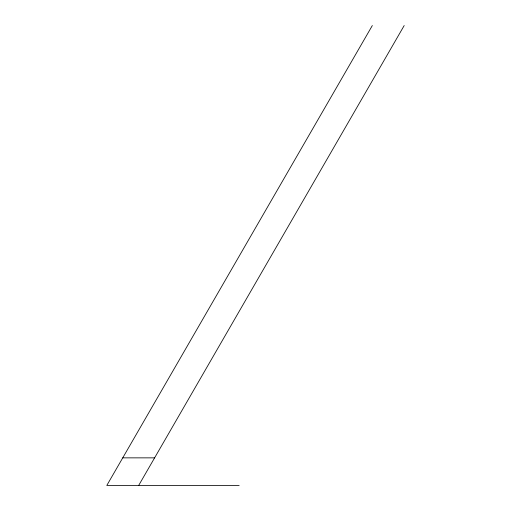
<?xml version="1.0" encoding="UTF-8"?>
<svg xmlns="http://www.w3.org/2000/svg" width="511" height="511" viewBox="0 0 511 511"><rect width="100%" height="100%" fill="white"/><g stroke="black" fill="none" stroke-linecap="round" stroke-linejoin="round"><path stroke-width="0.77" d="M372.327 25.55L106.805 485.45L239.161 485.45M138.673 485.45L404.195 25.55M122.736 457.856L154.603 457.856"/></g></svg>
